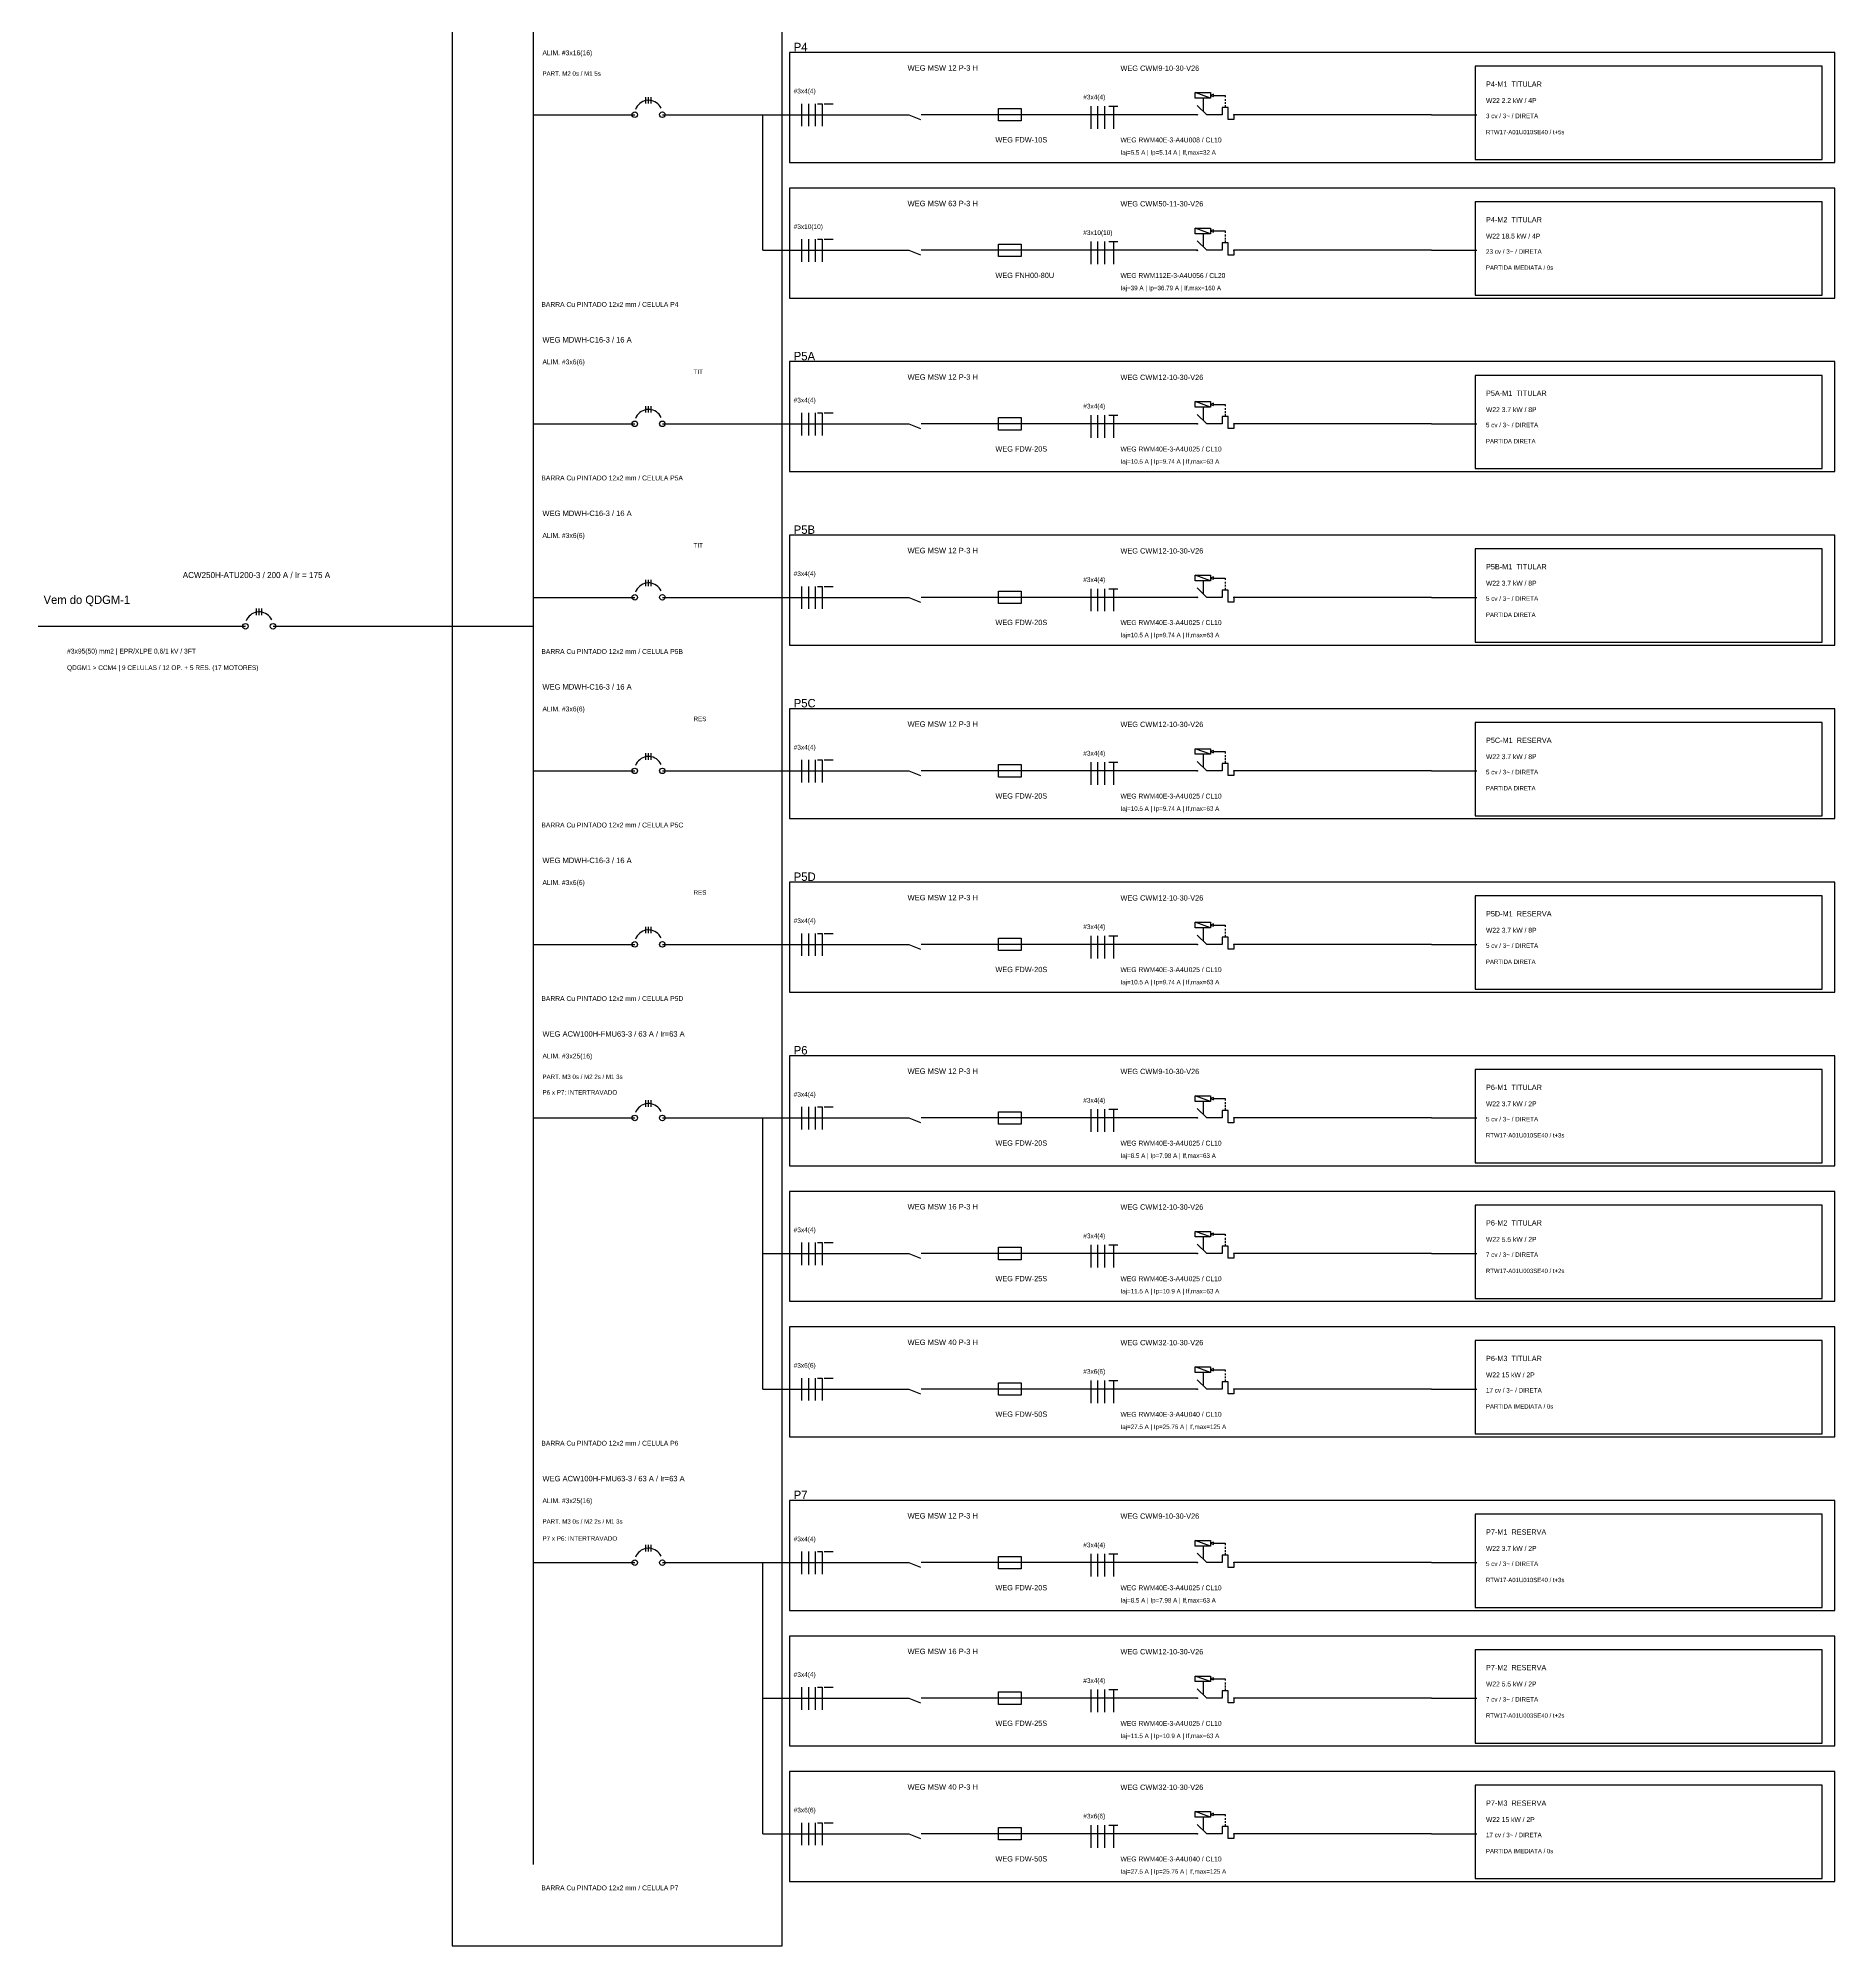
# Model space of a CAD drawing. Extents: x -543 to 641, y -146 to 322.
# Drawn here: x 91.8 to 141.5, y 11.5 to 64.3 of the extents above; entities that cross this region are included whole.
import ezdxf

# ---------------------------------------------------------------- set-up
doc = ezdxf.new("R2010")
doc.units = 0
doc.header["$MEASUREMENT"] = 0
for name, color, linetype in [('DIAGRAMA UNIFILAR', 80, 'Continuous'), ('ELET_TEXTO', 4, 'Continuous'), ('ELET_UNIFILAR_TEXTO', 4, 'Continuous'), ('ELT_UNIFILAR_DESENHO', 5, 'Continuous'), ('INF. UNIFILARES', 7, 'Continuous')]:
    doc.layers.add(name, color=color, linetype=linetype)

msp = doc.modelspace()

# ---------------------------------------------------------------- linework, layer by layer
at = {"layer": 'DIAGRAMA UNIFILAR'}
msp.add_lwpolyline([(103.202, 11.51), (112.332, 11.51), (112.332, 86.21), (103.202, 86.21)], close=True, dxfattribs=at)
at = {"layer": 'ELT_UNIFILAR_DESENHO'}
for p, q in [((105.452, 13.76), (105.452, 83.89)), ((108.561, 62.47), (108.561, 62.648)), ((108.561, 62.47), (108.561, 62.648)), ((108.637, 62.47), (108.637, 62.648)), ((108.637, 62.47), (108.637, 62.648)), ((108.714, 62.47), (108.714, 62.648)), ((108.714, 62.47), (108.714, 62.648)), ((112.872, 62.464), (112.872, 61.84)), ((113.06, 62.464), (113.06, 61.84)), ((113.247, 62.464), (113.247, 61.84)), ((113.312, 62.464), (113.436, 62.464)), ((113.436, 62.464), (113.436, 61.84)), ((113.498, 62.464), (113.748, 62.464)), ((120.872, 62.399), (120.872, 61.774)), ((121.059, 62.399), (121.059, 61.774)), ((121.246, 62.399), (121.246, 61.774)), ((121.37, 62.399), (121.62, 62.399)), ((121.495, 62.399), (121.495, 61.774)), ((124.18, 62.619), (123.759, 62.773)), ((124.076, 62.16), (123.812, 62.419)), ((123.98, 62.619), (123.98, 62.253)), ((124.268, 62.727), (124.18, 62.695)), ((124.18, 62.695), (124.268, 62.664)), ((124.268, 62.695), (124.268, 62.727)), ((124.268, 62.695), (124.585, 62.695)), ((124.268, 62.664), (124.268, 62.695)), ((124.669, 62.362), (124.506, 62.362)), ((124.506, 62.362), (124.506, 62.16)), ((124.585, 62.695), (124.585, 62.645)), ((124.585, 62.594), (124.585, 62.543)), ((124.585, 62.509), (124.585, 62.459)), ((124.585, 62.427), (124.585, 62.376)), ((124.669, 62.028), (124.669, 62.362)), ((105.452, 62.16), (108.256, 62.16)), ((109.019, 62.16), (111.802, 62.16)), ((111.802, 58.41), (111.802, 62.16)), ((111.802, 62.16), (115.838, 62.16)), ((123.812, 62.16), (116.179, 62.16)), ((124.506, 62.16), (124.076, 62.16)), ((124.831, 62.028), (124.669, 62.028)), ((130.295, 62.16), (124.831, 62.16)), ((124.831, 62.16), (124.831, 62.028)), ((130.295, 62.16), (131.552, 62.16)), ((112.872, 58.714), (112.872, 58.09)), ((113.06, 58.714), (113.06, 58.09)), ((113.247, 58.714), (113.247, 58.09)), ((113.312, 58.714), (113.436, 58.714)), ((113.436, 58.714), (113.436, 58.09)), ((113.498, 58.714), (113.748, 58.714)), ((120.872, 58.649), (120.872, 58.024)), ((121.059, 58.649), (121.059, 58.024)), ((121.246, 58.649), (121.246, 58.024)), ((121.37, 58.649), (121.62, 58.649)), ((121.495, 58.649), (121.495, 58.024)), ((124.18, 58.869), (123.759, 59.023)), ((124.076, 58.41), (123.812, 58.669)), ((123.98, 58.869), (123.98, 58.503)), ((124.268, 58.977), (124.18, 58.945)), ((124.18, 58.945), (124.268, 58.914)), ((124.268, 58.945), (124.268, 58.977)), ((124.268, 58.945), (124.585, 58.945)), ((124.268, 58.914), (124.268, 58.945)), ((124.669, 58.612), (124.506, 58.612)), ((124.506, 58.612), (124.506, 58.41)), ((124.585, 58.945), (124.585, 58.895)), ((124.585, 58.844), (124.585, 58.793)), ((124.585, 58.759), (124.585, 58.709)), ((124.585, 58.677), (124.585, 58.626)), ((124.669, 58.278), (124.669, 58.612)), ((111.802, 58.41), (115.838, 58.41)), ((123.812, 58.41), (116.179, 58.41)), ((124.506, 58.41), (124.076, 58.41)), ((124.831, 58.278), (124.669, 58.278)), ((130.295, 58.41), (124.831, 58.41)), ((124.831, 58.41), (124.831, 58.278)), ((130.295, 58.41), (131.552, 58.41)), ((108.561, 53.92), (108.561, 54.098)), ((108.561, 53.92), (108.561, 54.098)), ((108.637, 53.92), (108.637, 54.098)), ((108.637, 53.92), (108.637, 54.098)), ((108.714, 53.92), (108.714, 54.098)), ((108.714, 53.92), (108.714, 54.098)), ((112.872, 53.914), (112.872, 53.29)), ((113.06, 53.914), (113.06, 53.29)), ((113.247, 53.914), (113.247, 53.29)), ((113.312, 53.914), (113.436, 53.914)), ((113.436, 53.914), (113.436, 53.29)), ((113.498, 53.914), (113.748, 53.914)), ((120.872, 53.849), (120.872, 53.224)), ((121.059, 53.849), (121.059, 53.224)), ((121.246, 53.849), (121.246, 53.224)), ((121.37, 53.849), (121.62, 53.849)), ((121.495, 53.849), (121.495, 53.224)), ((124.18, 54.069), (123.759, 54.223)), ((124.076, 53.61), (123.812, 53.869)), ((123.98, 54.069), (123.98, 53.703)), ((124.268, 54.177), (124.18, 54.145)), ((124.18, 54.145), (124.268, 54.114)), ((124.268, 54.145), (124.268, 54.177)), ((124.268, 54.145), (124.585, 54.145)), ((124.268, 54.114), (124.268, 54.145)), ((124.585, 54.145), (124.585, 54.095)), ((124.585, 54.044), (124.585, 53.993)), ((124.585, 53.959), (124.585, 53.909)), ((124.585, 53.877), (124.585, 53.826)), ((105.452, 53.61), (108.256, 53.61)), ((109.019, 53.61), (111.802, 53.61)), ((111.802, 53.61), (115.838, 53.61)), ((123.812, 53.61), (116.179, 53.61)), ((124.506, 53.61), (124.076, 53.61)), ((124.669, 53.812), (124.506, 53.812)), ((124.506, 53.812), (124.506, 53.61)), ((124.669, 53.478), (124.669, 53.812)), ((124.831, 53.478), (124.669, 53.478)), ((130.295, 53.61), (124.831, 53.61)), ((124.831, 53.61), (124.831, 53.478)), ((130.295, 53.61), (131.552, 53.61)), ((108.561, 49.12), (108.561, 49.298)), ((108.561, 49.12), (108.561, 49.298)), ((108.637, 49.12), (108.637, 49.298)), ((108.637, 49.12), (108.637, 49.298)), ((108.714, 49.12), (108.714, 49.298)), ((108.714, 49.12), (108.714, 49.298)), ((112.872, 49.114), (112.872, 48.49)), ((113.06, 49.114), (113.06, 48.49)), ((113.247, 49.114), (113.247, 48.49)), ((113.312, 49.114), (113.436, 49.114)), ((113.436, 49.114), (113.436, 48.49)), ((113.498, 49.114), (113.748, 49.114)), ((124.18, 49.269), (123.759, 49.423)), ((123.98, 49.269), (123.98, 48.903)), ((124.268, 49.377), (124.18, 49.345)), ((124.18, 49.345), (124.268, 49.314)), ((124.268, 49.345), (124.268, 49.377)), ((124.268, 49.345), (124.585, 49.345)), ((124.268, 49.314), (124.268, 49.345)), ((124.585, 49.345), (124.585, 49.295)), ((124.585, 49.244), (124.585, 49.193)), ((124.585, 49.159), (124.585, 49.109)), ((124.585, 49.077), (124.585, 49.026)), ((105.452, 48.81), (108.256, 48.81)), ((109.019, 48.81), (111.802, 48.81)), ((111.802, 48.81), (115.838, 48.81)), ((123.812, 48.81), (116.179, 48.81)), ((120.872, 49.049), (120.872, 48.424)), ((121.059, 49.049), (121.059, 48.424)), ((121.246, 49.049), (121.246, 48.424)), ((121.37, 49.049), (121.62, 49.049)), ((121.495, 49.049), (121.495, 48.424)), ((124.076, 48.81), (123.812, 49.069)), ((124.506, 48.81), (124.076, 48.81)), ((124.669, 49.012), (124.506, 49.012)), ((124.506, 49.012), (124.506, 48.81)), ((124.669, 48.678), (124.669, 49.012)), ((124.831, 48.678), (124.669, 48.678)), ((130.295, 48.81), (124.831, 48.81)), ((124.831, 48.81), (124.831, 48.678)), ((130.295, 48.81), (131.552, 48.81)), ((97.791, 48.32), (97.791, 48.498)), ((97.791, 48.32), (97.791, 48.498)), ((97.867, 48.32), (97.867, 48.498)), ((97.867, 48.32), (97.867, 48.498)), ((97.944, 48.32), (97.944, 48.498)), ((97.944, 48.32), (97.944, 48.498)), ((91.752, 48.01), (97.486, 48.01)), ((98.249, 48.01), (105.452, 48.01)), ((108.561, 44.32), (108.561, 44.498)), ((108.561, 44.32), (108.561, 44.498)), ((108.637, 44.32), (108.637, 44.498)), ((108.637, 44.32), (108.637, 44.498)), ((108.714, 44.32), (108.714, 44.498)), ((108.714, 44.32), (108.714, 44.498)), ((124.18, 44.469), (123.759, 44.623)), ((123.98, 44.469), (123.98, 44.103)), ((124.268, 44.577), (124.18, 44.545)), ((124.18, 44.545), (124.268, 44.514)), ((124.268, 44.545), (124.268, 44.577)), ((124.268, 44.545), (124.585, 44.545)), ((124.268, 44.514), (124.268, 44.545)), ((124.585, 44.545), (124.585, 44.495)), ((124.585, 44.444), (124.585, 44.393)), ((124.585, 44.359), (124.585, 44.309)), ((105.452, 44.01), (108.256, 44.01)), ((109.019, 44.01), (111.802, 44.01)), ((111.802, 44.01), (115.838, 44.01)), ((112.872, 44.314), (112.872, 43.69)), ((113.06, 44.314), (113.06, 43.69)), ((113.247, 44.314), (113.247, 43.69)), ((113.312, 44.314), (113.436, 44.314)), ((113.436, 44.314), (113.436, 43.69)), ((113.498, 44.314), (113.748, 44.314)), ((123.812, 44.01), (116.179, 44.01)), ((120.872, 44.249), (120.872, 43.624)), ((121.059, 44.249), (121.059, 43.624)), ((121.246, 44.249), (121.246, 43.624)), ((121.37, 44.249), (121.62, 44.249)), ((121.495, 44.249), (121.495, 43.624)), ((124.076, 44.01), (123.812, 44.269)), ((124.506, 44.01), (124.076, 44.01)), ((124.669, 44.212), (124.506, 44.212)), ((124.506, 44.212), (124.506, 44.01)), ((124.585, 44.277), (124.585, 44.226)), ((124.669, 43.878), (124.669, 44.212)), ((124.831, 43.878), (124.669, 43.878)), ((130.295, 44.01), (124.831, 44.01)), ((124.831, 44.01), (124.831, 43.878)), ((130.295, 44.01), (131.552, 44.01)), ((108.561, 39.52), (108.561, 39.698)), ((108.561, 39.52), (108.561, 39.698)), ((108.637, 39.52), (108.637, 39.698)), ((108.637, 39.52), (108.637, 39.698)), ((108.714, 39.52), (108.714, 39.698)), ((108.714, 39.52), (108.714, 39.698)), ((124.18, 39.669), (123.759, 39.823)), ((123.98, 39.669), (123.98, 39.303)), ((124.268, 39.777), (124.18, 39.745)), ((124.18, 39.745), (124.268, 39.714)), ((124.268, 39.745), (124.268, 39.777)), ((124.268, 39.745), (124.585, 39.745)), ((124.268, 39.714), (124.268, 39.745)), ((124.585, 39.745), (124.585, 39.695)), ((124.585, 39.644), (124.585, 39.593)), ((105.452, 39.21), (108.256, 39.21)), ((109.019, 39.21), (111.802, 39.21)), ((111.802, 39.21), (115.838, 39.21)), ((112.872, 39.514), (112.872, 38.89)), ((113.06, 39.514), (113.06, 38.89)), ((113.247, 39.514), (113.247, 38.89)), ((113.312, 39.514), (113.436, 39.514)), ((113.436, 39.514), (113.436, 38.89)), ((113.498, 39.514), (113.748, 39.514)), ((123.812, 39.21), (116.179, 39.21)), ((120.872, 39.449), (120.872, 38.824)), ((121.059, 39.449), (121.059, 38.824)), ((121.246, 39.449), (121.246, 38.824)), ((121.37, 39.449), (121.62, 39.449)), ((121.495, 39.449), (121.495, 38.824)), ((124.076, 39.21), (123.812, 39.469)), ((124.506, 39.21), (124.076, 39.21)), ((124.669, 39.412), (124.506, 39.412)), ((124.506, 39.412), (124.506, 39.21)), ((124.585, 39.559), (124.585, 39.509)), ((124.585, 39.477), (124.585, 39.426)), ((124.669, 39.078), (124.669, 39.412)), ((124.831, 39.078), (124.669, 39.078)), ((130.295, 39.21), (124.831, 39.21)), ((124.831, 39.21), (124.831, 39.078)), ((130.295, 39.21), (131.552, 39.21)), ((108.561, 34.72), (108.561, 34.898)), ((108.561, 34.72), (108.561, 34.898)), ((108.637, 34.72), (108.637, 34.898)), ((108.637, 34.72), (108.637, 34.898)), ((108.714, 34.72), (108.714, 34.898)), ((108.714, 34.72), (108.714, 34.898)), ((124.18, 34.869), (123.759, 35.023)), ((123.98, 34.869), (123.98, 34.503)), ((124.268, 34.977), (124.18, 34.945)), ((124.18, 34.945), (124.268, 34.914)), ((124.268, 34.945), (124.268, 34.977)), ((124.268, 34.945), (124.585, 34.945)), ((124.268, 34.914), (124.268, 34.945)), ((124.585, 34.945), (124.585, 34.895)), ((124.585, 34.844), (124.585, 34.793)), ((105.452, 34.41), (108.256, 34.41)), ((109.019, 34.41), (111.802, 34.41)), ((111.802, 26.91), (111.802, 34.41)), ((111.802, 34.41), (115.838, 34.41)), ((112.872, 34.714), (112.872, 34.09)), ((113.06, 34.714), (113.06, 34.09)), ((113.247, 34.714), (113.247, 34.09)), ((113.312, 34.714), (113.436, 34.714)), ((113.436, 34.714), (113.436, 34.09)), ((113.498, 34.714), (113.748, 34.714)), ((123.812, 34.41), (116.179, 34.41)), ((120.872, 34.649), (120.872, 34.024)), ((121.059, 34.649), (121.059, 34.024)), ((121.246, 34.649), (121.246, 34.024)), ((121.37, 34.649), (121.62, 34.649)), ((121.495, 34.649), (121.495, 34.024)), ((124.076, 34.41), (123.812, 34.669)), ((124.506, 34.41), (124.076, 34.41)), ((124.669, 34.612), (124.506, 34.612)), ((124.506, 34.612), (124.506, 34.41)), ((124.585, 34.759), (124.585, 34.709)), ((124.585, 34.677), (124.585, 34.626)), ((124.669, 34.278), (124.669, 34.612)), ((130.295, 34.41), (124.831, 34.41)), ((124.831, 34.41), (124.831, 34.278)), ((130.295, 34.41), (131.552, 34.41)), ((124.831, 34.278), (124.669, 34.278)), ((124.18, 31.119), (123.759, 31.273)), ((124.268, 31.227), (124.18, 31.195)), ((124.18, 31.195), (124.268, 31.164)), ((124.268, 31.195), (124.268, 31.227)), ((124.268, 31.195), (124.585, 31.195)), ((124.268, 31.164), (124.268, 31.195)), ((124.585, 31.195), (124.585, 31.145)), ((111.802, 30.66), (115.838, 30.66)), ((112.872, 30.964), (112.872, 30.34)), ((113.06, 30.964), (113.06, 30.34)), ((113.247, 30.964), (113.247, 30.34)), ((113.312, 30.964), (113.436, 30.964)), ((113.436, 30.964), (113.436, 30.34)), ((113.498, 30.964), (113.748, 30.964)), ((123.812, 30.66), (116.179, 30.66)), ((120.872, 30.899), (120.872, 30.274)), ((121.059, 30.899), (121.059, 30.274)), ((121.246, 30.899), (121.246, 30.274)), ((121.37, 30.899), (121.62, 30.899)), ((121.495, 30.899), (121.495, 30.274)), ((124.076, 30.66), (123.812, 30.919)), ((123.98, 31.119), (123.98, 30.753)), ((124.506, 30.66), (124.076, 30.66)), ((124.669, 30.862), (124.506, 30.862)), ((124.506, 30.862), (124.506, 30.66)), ((124.585, 31.094), (124.585, 31.043)), ((124.585, 31.009), (124.585, 30.959)), ((124.585, 30.927), (124.585, 30.876)), ((124.669, 30.528), (124.669, 30.862)), ((130.295, 30.66), (124.831, 30.66)), ((124.831, 30.66), (124.831, 30.528)), ((130.295, 30.66), (131.552, 30.66)), ((124.831, 30.528), (124.669, 30.528)), ((124.18, 27.369), (123.759, 27.523)), ((124.268, 27.477), (124.18, 27.445)), ((124.18, 27.445), (124.268, 27.414)), ((124.268, 27.445), (124.268, 27.477)), ((124.268, 27.445), (124.585, 27.445)), ((124.268, 27.414), (124.268, 27.445)), ((124.585, 27.445), (124.585, 27.395)), ((112.872, 27.214), (112.872, 26.59)), ((113.06, 27.214), (113.06, 26.59)), ((113.247, 27.214), (113.247, 26.59)), ((113.312, 27.214), (113.436, 27.214)), ((113.436, 27.214), (113.436, 26.59)), ((113.498, 27.214), (113.748, 27.214)), ((120.872, 27.149), (120.872, 26.524)), ((121.059, 27.149), (121.059, 26.524)), ((121.246, 27.149), (121.246, 26.524)), ((121.37, 27.149), (121.62, 27.149)), ((121.495, 27.149), (121.495, 26.524)), ((124.076, 26.91), (123.812, 27.169)), ((123.98, 27.369), (123.98, 27.003)), ((124.669, 27.112), (124.506, 27.112)), ((124.506, 27.112), (124.506, 26.91)), ((124.585, 27.344), (124.585, 27.293)), ((124.585, 27.259), (124.585, 27.209)), ((124.585, 27.177), (124.585, 27.126)), ((124.669, 26.778), (124.669, 27.112)), ((111.802, 26.91), (115.838, 26.91)), ((123.812, 26.91), (116.179, 26.91)), ((124.506, 26.91), (124.076, 26.91)), ((124.831, 26.778), (124.669, 26.778)), ((130.295, 26.91), (124.831, 26.91)), ((124.831, 26.91), (124.831, 26.778)), ((130.295, 26.91), (131.552, 26.91)), ((124.18, 22.569), (123.759, 22.723)), ((108.561, 22.42), (108.561, 22.598)), ((108.561, 22.42), (108.561, 22.598)), ((108.637, 22.42), (108.637, 22.598)), ((108.637, 22.42), (108.637, 22.598)), ((108.714, 22.42), (108.714, 22.598)), ((108.714, 22.42), (108.714, 22.598)), ((112.872, 22.414), (112.872, 21.79)), ((113.06, 22.414), (113.06, 21.79)), ((113.247, 22.414), (113.247, 21.79)), ((113.312, 22.414), (113.436, 22.414)), ((113.436, 22.414), (113.436, 21.79)), ((113.498, 22.414), (113.748, 22.414)), ((120.872, 22.349), (120.872, 21.724)), ((121.059, 22.349), (121.059, 21.724)), ((121.246, 22.349), (121.246, 21.724)), ((121.37, 22.349), (121.62, 22.349)), ((121.495, 22.349), (121.495, 21.724)), ((124.076, 22.11), (123.812, 22.369)), ((123.98, 22.569), (123.98, 22.203)), ((124.268, 22.677), (124.18, 22.645)), ((124.18, 22.645), (124.268, 22.614)), ((124.268, 22.645), (124.268, 22.677)), ((124.268, 22.645), (124.585, 22.645)), ((124.268, 22.614), (124.268, 22.645)), ((124.669, 22.312), (124.506, 22.312)), ((124.506, 22.312), (124.506, 22.11)), ((124.585, 22.645), (124.585, 22.595)), ((124.585, 22.544), (124.585, 22.493)), ((124.585, 22.459), (124.585, 22.409)), ((124.585, 22.377), (124.585, 22.326)), ((124.669, 21.978), (124.669, 22.312)), ((105.452, 22.11), (108.256, 22.11)), ((109.019, 22.11), (111.802, 22.11)), ((111.802, 14.61), (111.802, 22.11)), ((111.802, 22.11), (115.838, 22.11)), ((123.812, 22.11), (116.179, 22.11)), ((124.506, 22.11), (124.076, 22.11)), ((124.831, 21.978), (124.669, 21.978)), ((130.295, 22.11), (124.831, 22.11)), ((124.831, 22.11), (124.831, 21.978)), ((130.295, 22.11), (131.552, 22.11)), ((112.872, 18.664), (112.872, 18.04)), ((113.06, 18.664), (113.06, 18.04)), ((113.247, 18.664), (113.247, 18.04)), ((113.312, 18.664), (113.436, 18.664)), ((113.436, 18.664), (113.436, 18.04)), ((113.498, 18.664), (113.748, 18.664)), ((120.872, 18.599), (120.872, 17.974)), ((121.059, 18.599), (121.059, 17.974)), ((121.246, 18.599), (121.246, 17.974)), ((121.37, 18.599), (121.62, 18.599)), ((121.495, 18.599), (121.495, 17.974)), ((124.18, 18.819), (123.759, 18.973)), ((124.076, 18.36), (123.812, 18.619)), ((123.98, 18.819), (123.98, 18.453)), ((124.268, 18.927), (124.18, 18.895)), ((124.18, 18.895), (124.268, 18.864)), ((124.268, 18.895), (124.268, 18.927)), ((124.268, 18.895), (124.585, 18.895)), ((124.268, 18.864), (124.268, 18.895)), ((124.669, 18.562), (124.506, 18.562)), ((124.506, 18.562), (124.506, 18.36)), ((124.585, 18.895), (124.585, 18.845)), ((124.585, 18.794), (124.585, 18.743)), ((124.585, 18.709), (124.585, 18.659)), ((124.585, 18.627), (124.585, 18.576)), ((124.669, 18.228), (124.669, 18.562)), ((111.802, 18.36), (115.838, 18.36)), ((123.812, 18.36), (116.179, 18.36)), ((124.506, 18.36), (124.076, 18.36)), ((124.831, 18.228), (124.669, 18.228)), ((130.295, 18.36), (124.831, 18.36)), ((124.831, 18.36), (124.831, 18.228)), ((130.295, 18.36), (131.552, 18.36)), ((112.872, 14.914), (112.872, 14.29)), ((113.06, 14.914), (113.06, 14.29)), ((113.247, 14.914), (113.247, 14.29)), ((113.312, 14.914), (113.436, 14.914)), ((113.436, 14.914), (113.436, 14.29)), ((113.498, 14.914), (113.748, 14.914)), ((120.872, 14.849), (120.872, 14.224)), ((121.059, 14.849), (121.059, 14.224)), ((121.246, 14.849), (121.246, 14.224)), ((121.37, 14.849), (121.62, 14.849)), ((121.495, 14.849), (121.495, 14.224)), ((124.18, 15.069), (123.759, 15.223)), ((124.076, 14.61), (123.812, 14.869)), ((123.98, 15.069), (123.98, 14.703)), ((124.268, 15.177), (124.18, 15.145)), ((124.18, 15.145), (124.268, 15.114)), ((124.268, 15.145), (124.268, 15.177)), ((124.268, 15.145), (124.585, 15.145)), ((124.268, 15.114), (124.268, 15.145)), ((124.669, 14.812), (124.506, 14.812)), ((124.506, 14.812), (124.506, 14.61)), ((124.585, 15.145), (124.585, 15.095)), ((124.585, 15.044), (124.585, 14.993)), ((124.585, 14.959), (124.585, 14.909)), ((124.585, 14.877), (124.585, 14.826)), ((124.669, 14.478), (124.669, 14.812)), ((111.802, 14.61), (115.838, 14.61)), ((123.812, 14.61), (116.179, 14.61)), ((124.506, 14.61), (124.076, 14.61)), ((124.831, 14.478), (124.669, 14.478)), ((130.295, 14.61), (124.831, 14.61)), ((124.831, 14.61), (124.831, 14.478)), ((130.295, 14.61), (131.552, 14.61))]:
    msp.add_line(p, q, dxfattribs=at)
at = {"layer": 'ELT_UNIFILAR_DESENHO', "linetype": 'Continuous'}
for p, q in [((115.838, 62.16), (116.159, 62.031)), ((115.838, 58.41), (116.159, 58.281)), ((115.838, 53.61), (116.159, 53.481)), ((115.838, 48.81), (116.159, 48.681)), ((115.838, 44.01), (116.159, 43.881)), ((115.838, 39.21), (116.159, 39.081)), ((115.838, 34.41), (116.159, 34.281)), ((115.838, 30.66), (116.159, 30.531)), ((115.838, 26.91), (116.159, 26.781)), ((115.838, 22.11), (116.159, 21.981)), ((115.838, 18.36), (116.159, 18.231)), ((115.838, 14.61), (116.159, 14.481))]:
    msp.add_line(p, q, dxfattribs=at)
at = {"layer": 'ELT_UNIFILAR_DESENHO'}
for points in [[(112.532, 60.84), (141.452, 60.84), (141.452, 63.88), (112.532, 63.88)], [(124.18, 62.619), (123.759, 62.619), (123.759, 62.773), (124.18, 62.773)], [(112.532, 57.09), (141.452, 57.09), (141.452, 60.13), (112.532, 60.13)], [(124.18, 58.869), (123.759, 58.869), (123.759, 59.023), (124.18, 59.023)], [(112.532, 52.29), (141.452, 52.29), (141.452, 55.33), (112.532, 55.33)], [(124.18, 54.069), (123.759, 54.069), (123.759, 54.223), (124.18, 54.223)], [(112.532, 47.49), (141.452, 47.49), (141.452, 50.53), (112.532, 50.53)], [(124.18, 49.269), (123.759, 49.269), (123.759, 49.423), (124.18, 49.423)], [(112.532, 42.69), (141.452, 42.69), (141.452, 45.73), (112.532, 45.73)], [(124.18, 44.469), (123.759, 44.469), (123.759, 44.623), (124.18, 44.623)], [(112.532, 37.89), (141.452, 37.89), (141.452, 40.93), (112.532, 40.93)], [(124.18, 39.669), (123.759, 39.669), (123.759, 39.823), (124.18, 39.823)], [(112.532, 33.09), (141.452, 33.09), (141.452, 36.13), (112.532, 36.13)], [(124.18, 34.869), (123.759, 34.869), (123.759, 35.023), (124.18, 35.023)], [(112.532, 29.34), (141.452, 29.34), (141.452, 32.38), (112.532, 32.38)], [(124.18, 31.119), (123.759, 31.119), (123.759, 31.273), (124.18, 31.273)], [(112.532, 25.59), (141.452, 25.59), (141.452, 28.63), (112.532, 28.63)], [(124.18, 27.369), (123.759, 27.369), (123.759, 27.523), (124.18, 27.523)], [(112.532, 20.79), (141.452, 20.79), (141.452, 23.83), (112.532, 23.83)], [(124.18, 22.569), (123.759, 22.569), (123.759, 22.723), (124.18, 22.723)], [(112.532, 17.04), (141.452, 17.04), (141.452, 20.08), (112.532, 20.08)], [(124.18, 18.819), (123.759, 18.819), (123.759, 18.973), (124.18, 18.973)], [(112.532, 13.29), (141.452, 13.29), (141.452, 16.33), (112.532, 16.33)], [(124.18, 15.069), (123.759, 15.069), (123.759, 15.223), (124.18, 15.223)]]:
    msp.add_lwpolyline(points, close=True, dxfattribs=at)
for points in [[(108.983, 62.339), (108.959, 62.383), (108.93, 62.423), (108.895, 62.459), (108.856, 62.49), (108.814, 62.516), (108.768, 62.536), (108.72, 62.55), (108.671, 62.558), (108.621, 62.559), (108.571, 62.554), (108.523, 62.542), (108.476, 62.524), (108.433, 62.5), (108.392, 62.47), (108.356, 62.436), (108.325, 62.397), (108.299, 62.354), (108.279, 62.308)], [(108.983, 53.789), (108.959, 53.833), (108.93, 53.873), (108.895, 53.909), (108.856, 53.94), (108.814, 53.966), (108.768, 53.986), (108.72, 54), (108.671, 54.008), (108.621, 54.009), (108.571, 54.004), (108.523, 53.992), (108.476, 53.974), (108.433, 53.95), (108.392, 53.92), (108.356, 53.886), (108.325, 53.847), (108.299, 53.804), (108.279, 53.758)], [(108.983, 48.989), (108.959, 49.033), (108.93, 49.073), (108.895, 49.109), (108.856, 49.14), (108.814, 49.166), (108.768, 49.186), (108.72, 49.2), (108.671, 49.208), (108.621, 49.209), (108.571, 49.204), (108.523, 49.192), (108.476, 49.174), (108.433, 49.15), (108.392, 49.12), (108.356, 49.086), (108.325, 49.047), (108.299, 49.004), (108.279, 48.958)], [(98.213, 48.189), (98.189, 48.233), (98.16, 48.273), (98.125, 48.309), (98.086, 48.34), (98.044, 48.366), (97.998, 48.386), (97.95, 48.4), (97.901, 48.408), (97.851, 48.409), (97.801, 48.404), (97.753, 48.392), (97.706, 48.374), (97.663, 48.35), (97.622, 48.32), (97.586, 48.286), (97.555, 48.247), (97.529, 48.204), (97.509, 48.158)], [(108.983, 44.189), (108.959, 44.233), (108.93, 44.273), (108.895, 44.309), (108.856, 44.34), (108.814, 44.366), (108.768, 44.386), (108.72, 44.4), (108.671, 44.408), (108.621, 44.409), (108.571, 44.404), (108.523, 44.392), (108.476, 44.374), (108.433, 44.35), (108.392, 44.32), (108.356, 44.286), (108.325, 44.247), (108.299, 44.204), (108.279, 44.158)], [(108.983, 39.389), (108.959, 39.433), (108.93, 39.473), (108.895, 39.509), (108.856, 39.54), (108.814, 39.566), (108.768, 39.586), (108.72, 39.6), (108.671, 39.608), (108.621, 39.609), (108.571, 39.604), (108.523, 39.592), (108.476, 39.574), (108.433, 39.55), (108.392, 39.52), (108.356, 39.486), (108.325, 39.447), (108.299, 39.404), (108.279, 39.358)], [(108.983, 34.589), (108.959, 34.633), (108.93, 34.673), (108.895, 34.709), (108.856, 34.74), (108.814, 34.766), (108.768, 34.786), (108.72, 34.8), (108.671, 34.808), (108.621, 34.809), (108.571, 34.804), (108.523, 34.792), (108.476, 34.774), (108.433, 34.75), (108.392, 34.72), (108.356, 34.686), (108.325, 34.647), (108.299, 34.604), (108.279, 34.558)], [(108.983, 22.289), (108.959, 22.333), (108.93, 22.373), (108.895, 22.409), (108.856, 22.44), (108.814, 22.466), (108.768, 22.486), (108.72, 22.5), (108.671, 22.508), (108.621, 22.509), (108.571, 22.504), (108.523, 22.492), (108.476, 22.474), (108.433, 22.45), (108.392, 22.42), (108.356, 22.386), (108.325, 22.347), (108.299, 22.304), (108.279, 22.258)]]:
    msp.add_lwpolyline(points, dxfattribs=at)
at = {"layer": 'ELT_UNIFILAR_DESENHO', "linetype": 'Continuous'}
for points in [[(118.315, 62.333), (118.946, 62.333), (118.946, 61.988), (118.315, 61.988)], [(118.315, 58.583), (118.946, 58.583), (118.946, 58.238), (118.315, 58.238)], [(118.315, 53.783), (118.946, 53.783), (118.946, 53.438), (118.315, 53.438)], [(118.315, 48.983), (118.946, 48.983), (118.946, 48.638), (118.315, 48.638)], [(118.315, 44.183), (118.946, 44.183), (118.946, 43.838), (118.315, 43.838)], [(118.315, 39.383), (118.946, 39.383), (118.946, 39.038), (118.315, 39.038)], [(118.315, 34.583), (118.946, 34.583), (118.946, 34.238), (118.315, 34.238)], [(118.315, 30.833), (118.946, 30.833), (118.946, 30.488), (118.315, 30.488)], [(118.315, 27.083), (118.946, 27.083), (118.946, 26.738), (118.315, 26.738)], [(118.315, 22.283), (118.946, 22.283), (118.946, 21.938), (118.315, 21.938)], [(118.315, 18.533), (118.946, 18.533), (118.946, 18.188), (118.315, 18.188)], [(118.315, 14.783), (118.946, 14.783), (118.946, 14.438), (118.315, 14.438)]]:
    msp.add_lwpolyline(points, close=True, dxfattribs=at)
at = {"layer": 'ELT_UNIFILAR_DESENHO'}
for centre in [(108.256, 62.16), (109.019, 62.16), (108.256, 53.61), (109.019, 53.61), (108.256, 48.81), (109.019, 48.81), (97.486, 48.01), (98.249, 48.01), (108.256, 44.01), (109.019, 44.01), (108.256, 39.21), (109.019, 39.21), (108.256, 34.41), (109.019, 34.41), (108.256, 22.11), (109.019, 22.11)]:
    msp.add_circle(centre, 0.0763, dxfattribs=at)
at = {"layer": 'ELT_UNIFILAR_DESENHO', "linetype": 'Continuous'}
for centre in [(123.812, 62.16), (124.831, 62.16), (123.812, 58.41), (124.831, 58.41), (123.812, 53.61), (124.831, 53.61), (123.812, 48.81), (124.831, 48.81), (123.812, 44.01), (124.831, 44.01), (123.812, 39.21), (124.831, 39.21), (123.812, 34.41), (124.831, 34.41), (123.812, 30.66), (124.831, 30.66), (123.812, 26.91), (124.831, 26.91), (123.812, 22.11), (124.831, 22.11), (123.812, 18.36), (124.831, 18.36), (123.812, 14.61), (124.831, 14.61)]:
    msp.add_circle(centre, 0.0105, dxfattribs=at)
at = {"layer": 'INF. UNIFILARES'}
for p, q in [((141.102, 63.5), (131.502, 63.5)), ((131.502, 63.5), (131.502, 60.92)), ((141.102, 60.92), (141.102, 63.5)), ((131.502, 60.92), (141.102, 60.92)), ((141.102, 59.75), (131.502, 59.75)), ((131.502, 59.75), (131.502, 57.17)), ((141.102, 57.17), (141.102, 59.75)), ((131.502, 57.17), (141.102, 57.17)), ((141.102, 54.95), (131.502, 54.95)), ((131.502, 54.95), (131.502, 52.37)), ((141.102, 52.37), (141.102, 54.95)), ((131.502, 52.37), (141.102, 52.37)), ((141.102, 50.15), (131.502, 50.15)), ((131.502, 50.15), (131.502, 47.57)), ((141.102, 47.57), (141.102, 50.15)), ((131.502, 47.57), (141.102, 47.57)), ((141.102, 45.35), (131.502, 45.35)), ((131.502, 45.35), (131.502, 42.77)), ((141.102, 42.77), (141.102, 45.35)), ((131.502, 42.77), (141.102, 42.77)), ((141.102, 40.55), (131.502, 40.55)), ((131.502, 40.55), (131.502, 37.97)), ((141.102, 37.97), (141.102, 40.55)), ((131.502, 37.97), (141.102, 37.97)), ((141.102, 35.75), (131.502, 35.75)), ((131.502, 35.75), (131.502, 33.17)), ((141.102, 33.17), (141.102, 35.75)), ((131.502, 33.17), (141.102, 33.17)), ((141.102, 32), (131.502, 32)), ((131.502, 32), (131.502, 29.42)), ((141.102, 29.42), (141.102, 32)), ((131.502, 29.42), (141.102, 29.42)), ((141.102, 28.25), (131.502, 28.25)), ((131.502, 28.25), (131.502, 25.67)), ((141.102, 25.67), (141.102, 28.25)), ((131.502, 25.67), (141.102, 25.67)), ((141.102, 23.45), (131.502, 23.45)), ((131.502, 23.45), (131.502, 20.87)), ((141.102, 20.87), (141.102, 23.45)), ((131.502, 20.87), (141.102, 20.87)), ((141.102, 19.7), (131.502, 19.7)), ((131.502, 19.7), (131.502, 17.12)), ((141.102, 17.12), (141.102, 19.7)), ((131.502, 17.12), (141.102, 17.12)), ((141.102, 15.95), (131.502, 15.95)), ((131.502, 15.95), (131.502, 13.37)), ((141.102, 13.37), (141.102, 15.95)), ((131.502, 13.37), (141.102, 13.37))]:
    msp.add_line(p, q, dxfattribs=at)

# ---------------------------------------------------------------- texts
at = {"layer": 'ELET_TEXTO', "attachment_point": 1}
for s, insert, char_height in [('WEG CWM9-10-30-V26', (121.692, 63.52), 0.147), ('WEG FDW-10S', (118.232, 61.54), 0.147), ('WEG RWM40E-3-A4U008 / CL10', (121.692, 61.53), 0.135), ('Iaj=5.5 A | Ip=5.14 A | If,max=32 A', (121.692, 61.18), 0.125), ('WEG CWM50-11-30-V26', (121.692, 59.77), 0.147), ('WEG FNH00-80U', (118.232, 57.79), 0.147), ('WEG RWM112E-3-A4U056 / CL20', (121.692, 57.78), 0.135), ('Iaj=39 A | Ip=36.79 A | If,max=160 A', (121.692, 57.43), 0.125), ('WEG CWM12-10-30-V26', (121.692, 54.97), 0.147), ('WEG FDW-20S', (118.232, 52.99), 0.147), ('WEG RWM40E-3-A4U025 / CL10', (121.692, 52.98), 0.135), ('Iaj=10.5 A | Ip=9.74 A | If,max=63 A', (121.692, 52.63), 0.125), ('WEG CWM12-10-30-V26', (121.692, 50.17), 0.147), ('WEG FDW-20S', (118.232, 48.19), 0.147), ('WEG RWM40E-3-A4U025 / CL10', (121.692, 48.18), 0.135), ('Iaj=10.5 A | Ip=9.74 A | If,max=63 A', (121.692, 47.83), 0.125), ('WEG CWM12-10-30-V26', (121.692, 45.37), 0.147), ('WEG FDW-20S', (118.232, 43.39), 0.147), ('WEG RWM40E-3-A4U025 / CL10', (121.692, 43.38), 0.135), ('Iaj=10.5 A | Ip=9.74 A | If,max=63 A', (121.692, 43.03), 0.125), ('WEG CWM12-10-30-V26', (121.692, 40.57), 0.147), ('WEG FDW-20S', (118.232, 38.59), 0.147), ('WEG RWM40E-3-A4U025 / CL10', (121.692, 38.58), 0.135), ('Iaj=10.5 A | Ip=9.74 A | If,max=63 A', (121.692, 38.23), 0.125), ('WEG CWM9-10-30-V26', (121.692, 35.77), 0.147), ('WEG FDW-20S', (118.232, 33.79), 0.147), ('WEG RWM40E-3-A4U025 / CL10', (121.692, 33.78), 0.135), ('Iaj=8.5 A | Ip=7.98 A | If,max=63 A', (121.692, 33.43), 0.125), ('WEG CWM12-10-30-V26', (121.692, 32.02), 0.147), ('WEG FDW-25S', (118.232, 30.04), 0.147), ('WEG RWM40E-3-A4U025 / CL10', (121.692, 30.03), 0.135), ('Iaj=11.5 A | Ip=10.9 A | If,max=63 A', (121.692, 29.68), 0.125), ('WEG CWM32-10-30-V26', (121.692, 28.27), 0.147), ('WEG FDW-50S', (118.232, 26.29), 0.147), ('WEG RWM40E-3-A4U040 / CL10', (121.692, 26.28), 0.135), ('Iaj=27.5 A | Ip=25.76 A | If,max=125 A', (121.692, 25.93), 0.125), ('WEG CWM9-10-30-V26', (121.692, 23.47), 0.147), ('WEG FDW-20S', (118.232, 21.49), 0.147), ('WEG RWM40E-3-A4U025 / CL10', (121.692, 21.48), 0.135), ('Iaj=8.5 A | Ip=7.98 A | If,max=63 A', (121.692, 21.13), 0.125), ('WEG CWM12-10-30-V26', (121.692, 19.72), 0.147), ('WEG FDW-25S', (118.232, 17.74), 0.147), ('WEG RWM40E-3-A4U025 / CL10', (121.692, 17.73), 0.135), ('Iaj=11.5 A | Ip=10.9 A | If,max=63 A', (121.692, 17.38), 0.125), ('WEG CWM32-10-30-V26', (121.692, 15.97), 0.147), ('WEG FDW-50S', (118.232, 13.99), 0.147), ('WEG RWM40E-3-A4U040 / CL10', (121.692, 13.98), 0.135), ('Iaj=27.5 A | Ip=25.76 A | If,max=125 A', (121.692, 13.63), 0.125)]:
    msp.add_mtext(s, dxfattribs=dict(at, insert=insert, char_height=char_height))
at = {"layer": 'ELET_UNIFILAR_TEXTO', "attachment_point": 1}
for s, insert, char_height in [('ALIM. #3x16(16)', (105.702, 63.94), 0.135), ('P4', (112.652, 64.15), 0.234), ('PART. M2 0s / M1 5s', (105.702, 63.36), 0.123), ('WEG MSW 12 P-3 H', (115.802, 63.53), 0.151), ('#3x4(4)', (112.652, 62.88), 0.13), ('P4-M1  TITULAR', (131.802, 63.08), 0.146), ('#3x4(4)', (120.662, 62.714), 0.13), ('W22 2.2 kW / 4P', (131.802, 62.62), 0.135), ('3 cv / 3~ / DIRETA', (131.802, 62.19), 0.126), ('RTW17-A01U010SE40 / t+5s', (131.802, 61.74), 0.12), ('WEG MSW 63 P-3 H', (115.802, 59.78), 0.151), ('#3x10(10)', (112.652, 59.13), 0.13), ('P4-M2  TITULAR', (131.802, 59.33), 0.146), ('#3x10(10)', (120.662, 58.964), 0.13), ('W22 18.5 kW / 4P', (131.802, 58.87), 0.135), ('23 cv / 3~ / DIRETA', (131.802, 58.44), 0.126), ('PARTIDA IMEDIATA / 0s', (131.802, 57.99), 0.12), ('BARRA Cu PINTADO 12x2 mm / CELULA P4', (105.672, 56.98), 0.135), ('WEG MDWH-C16-3 / 16 A', (105.702, 56.01), 0.151), ('P5A', (112.652, 55.6), 0.234), ('ALIM. #3x6(6)', (105.702, 55.39), 0.135), ('TIT', (109.882, 55.11), 0.125), ('WEG MSW 12 P-3 H', (115.802, 54.98), 0.151), ('P5A-M1  TITULAR', (131.802, 54.53), 0.146), ('#3x4(4)', (112.652, 54.33), 0.13), ('#3x4(4)', (120.662, 54.164), 0.13), ('W22 3.7 kW / 8P', (131.802, 54.07), 0.135), ('5 cv / 3~ / DIRETA', (131.802, 53.64), 0.126), ('PARTIDA DIRETA', (131.802, 53.19), 0.12), ('BARRA Cu PINTADO 12x2 mm / CELULA P5A', (105.672, 52.18), 0.135), ('WEG MDWH-C16-3 / 16 A', (105.702, 51.21), 0.151), ('P5B', (112.652, 50.8), 0.234), ('ALIM. #3x6(6)', (105.702, 50.59), 0.135), ('TIT', (109.882, 50.31), 0.125), ('WEG MSW 12 P-3 H', (115.802, 50.18), 0.151), ('P5B-M1  TITULAR', (131.802, 49.73), 0.146), ('ACW250H-ATU200-3 / 200 A / Ir = 175 A', (95.752, 49.51), 0.167), ('#3x4(4)', (112.652, 49.53), 0.13), ('#3x4(4)', (120.662, 49.364), 0.13), ('W22 3.7 kW / 8P', (131.802, 49.27), 0.135), ('Vem do QDGM-1', (91.902, 48.86), 0.232), ('5 cv / 3~ / DIRETA', (131.802, 48.84), 0.126), ('PARTIDA DIRETA', (131.802, 48.39), 0.12), ('#3x95(50) mm2 | EPR/XLPE 0,6/1 kV / 3FT', (92.552, 47.39), 0.134), ('BARRA Cu PINTADO 12x2 mm / CELULA P5B', (105.672, 47.38), 0.135), ('QDGM1 > CCM4 | 9 CELULAS / 12 OP. + 5 RES. (17 MOTORES)', (92.552, 46.93), 0.13), ('WEG MDWH-C16-3 / 16 A', (105.702, 46.41), 0.151), ('P5C', (112.652, 46), 0.234), ('ALIM. #3x6(6)', (105.702, 45.79), 0.135), ('RES', (109.882, 45.51), 0.125), ('WEG MSW 12 P-3 H', (115.802, 45.38), 0.151), ('P5C-M1  RESERVA', (131.802, 44.93), 0.146), ('#3x4(4)', (112.652, 44.73), 0.13), ('#3x4(4)', (120.662, 44.564), 0.13), ('W22 3.7 kW / 8P', (131.802, 44.47), 0.135), ('5 cv / 3~ / DIRETA', (131.802, 44.04), 0.126), ('PARTIDA DIRETA', (131.802, 43.59), 0.12), ('BARRA Cu PINTADO 12x2 mm / CELULA P5C', (105.672, 42.58), 0.135), ('WEG MDWH-C16-3 / 16 A', (105.702, 41.61), 0.151), ('P5D', (112.652, 41.2), 0.234), ('ALIM. #3x6(6)', (105.702, 40.99), 0.135), ('RES', (109.882, 40.71), 0.125), ('WEG MSW 12 P-3 H', (115.802, 40.58), 0.151), ('P5D-M1  RESERVA', (131.802, 40.13), 0.146), ('#3x4(4)', (112.652, 39.93), 0.13), ('#3x4(4)', (120.662, 39.764), 0.13), ('W22 3.7 kW / 8P', (131.802, 39.67), 0.135), ('5 cv / 3~ / DIRETA', (131.802, 39.24), 0.126), ('PARTIDA DIRETA', (131.802, 38.79), 0.12), ('BARRA Cu PINTADO 12x2 mm / CELULA P5D', (105.672, 37.78), 0.135), ('WEG ACW100H-FMU63-3 / 63 A / Ir=63 A', (105.702, 36.81), 0.151), ('ALIM. #3x25(16)', (105.702, 36.19), 0.135), ('P6', (112.652, 36.4), 0.234), ('PART. M3 0s / M2 2s / M1 3s', (105.702, 35.61), 0.123), ('WEG MSW 12 P-3 H', (115.802, 35.78), 0.151), ('P6 x P7: INTERTRAVADO', (105.702, 35.18), 0.126), ('#3x4(4)', (112.652, 35.13), 0.13), ('#3x4(4)', (120.662, 34.964), 0.13), ('W22 3.7 kW / 2P', (131.802, 34.87), 0.135), ('P6-M1  TITULAR', (131.802, 35.33), 0.146), ('5 cv / 3~ / DIRETA', (131.802, 34.44), 0.126), ('RTW17-A01U010SE40 / t+3s', (131.802, 33.99), 0.12), ('WEG MSW 16 P-3 H', (115.802, 32.03), 0.151), ('#3x4(4)', (112.652, 31.38), 0.13), ('#3x4(4)', (120.662, 31.214), 0.13), ('P6-M2  TITULAR', (131.802, 31.58), 0.146), ('W22 5.5 kW / 2P', (131.802, 31.12), 0.135), ('7 cv / 3~ / DIRETA', (131.802, 30.69), 0.126), ('RTW17-A01U003SE40 / t+2s', (131.802, 30.24), 0.12), ('WEG MSW 40 P-3 H', (115.802, 28.28), 0.151), ('#3x6(6)', (112.652, 27.63), 0.13), ('#3x6(6)', (120.662, 27.464), 0.13), ('P6-M3  TITULAR', (131.802, 27.83), 0.146), ('W22 15 kW / 2P', (131.802, 27.37), 0.135), ('17 cv / 3~ / DIRETA', (131.802, 26.94), 0.126), ('PARTIDA IMEDIATA / 0s', (131.802, 26.49), 0.12), ('BARRA Cu PINTADO 12x2 mm / CELULA P6', (105.672, 25.48), 0.135), ('WEG ACW100H-FMU63-3 / 63 A / Ir=63 A', (105.702, 24.51), 0.151), ('ALIM. #3x25(16)', (105.702, 23.89), 0.135), ('P7', (112.652, 24.1), 0.234), ('PART. M3 0s / M2 2s / M1 3s', (105.702, 23.31), 0.123), ('WEG MSW 12 P-3 H', (115.802, 23.48), 0.151), ('P7 x P6: INTERTRAVADO', (105.702, 22.84), 0.126), ('#3x4(4)', (112.652, 22.83), 0.13), ('P7-M1  RESERVA', (131.802, 23.03), 0.146), ('#3x4(4)', (120.662, 22.664), 0.13), ('W22 3.7 kW / 2P', (131.802, 22.57), 0.135), ('5 cv / 3~ / DIRETA', (131.802, 22.14), 0.126), ('RTW17-A01U010SE40 / t+3s', (131.802, 21.69), 0.12), ('WEG MSW 16 P-3 H', (115.802, 19.73), 0.151), ('#3x4(4)', (112.652, 19.08), 0.13), ('P7-M2  RESERVA', (131.802, 19.28), 0.146), ('#3x4(4)', (120.662, 18.914), 0.13), ('W22 5.5 kW / 2P', (131.802, 18.82), 0.135), ('7 cv / 3~ / DIRETA', (131.802, 18.39), 0.126), ('RTW17-A01U003SE40 / t+2s', (131.802, 17.94), 0.12), ('WEG MSW 40 P-3 H', (115.802, 15.98), 0.151), ('#3x6(6)', (112.652, 15.33), 0.13), ('P7-M3  RESERVA', (131.802, 15.53), 0.146), ('#3x6(6)', (120.662, 15.164), 0.13), ('W22 15 kW / 2P', (131.802, 15.07), 0.135), ('17 cv / 3~ / DIRETA', (131.802, 14.64), 0.126), ('PARTIDA IMEDIATA / 0s', (131.802, 14.19), 0.12), ('BARRA Cu PINTADO 12x2 mm / CELULA P7', (105.672, 13.18), 0.135)]:
    msp.add_mtext(s, dxfattribs=dict(at, insert=insert, char_height=char_height))

doc.saveas('drawing.dxf')
